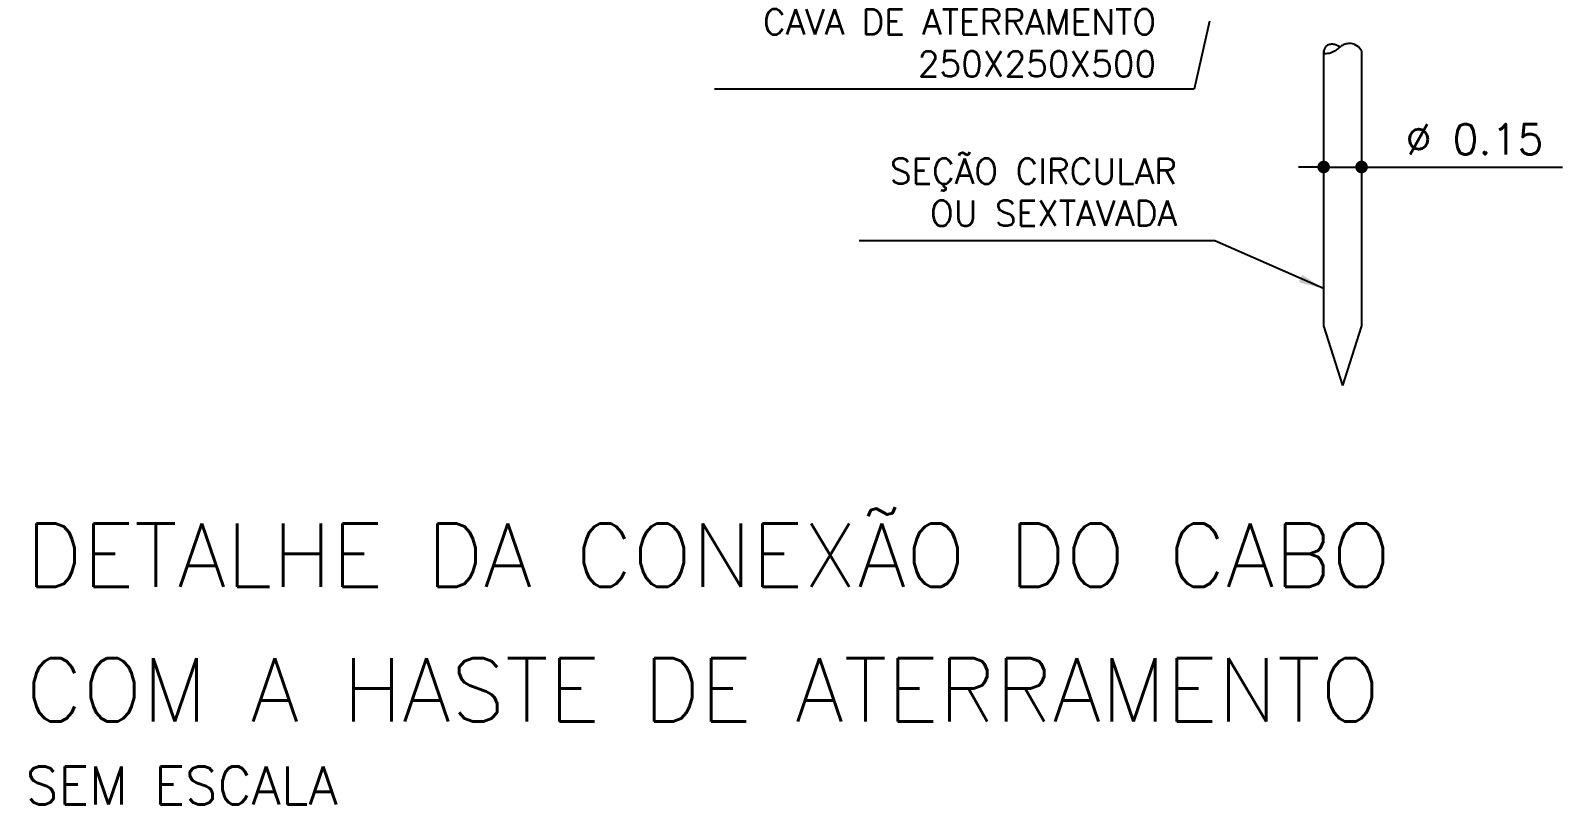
# Model space of a CAD drawing. Extents: x 283.12 to 290.32, y 132.6 to 140.16.
# Drawn here: x 283.33 to 289.39, y 132.6 to 135.67 of the extents above; entities that cross this region are included whole.
import ezdxf

# ---------------------------------------------------------------- set-up
doc = ezdxf.new("R2010")
doc.units = 0
doc.header["$MEASUREMENT"] = 0
doc.layers.get('0').update_dxf_attribs({"linetype": 'CONTINUOUS'})
doc.layers.get('DEFPOINTS').update_dxf_attribs({"linetype": 'CONTINUOUS'})
doc.layers.add('DETALHES', color=4, linetype='CONTINUOUS')
doc.styles.add('ROMANS', font='romans.shx', dxfattribs={"height": 0.12})
doc.dimstyles.new('LINEAR', dxfattribs={"dimtxt": 0.1, "dimasz": 0.05, "dimexe": 0.1, "dimexo": 0.3, "dimgap": 0.05, "dimtad": 1, "dimdec": 4, "dimtxsty": 'ROMANS', "dimblk1": 'DOT', "dimblk2": 'DOT', "dimsah": 1, "dimcen": 2.5, "dimclrd": 1, "dimclre": 1, "dimclrt": 3, "dimazin": 3, "dimtfac": 1, "dimtdec": 4, "dimtmove": 0, "dimatfit": 3, "dimtvp": 1, "dimtolj": 1, "dimtzin": 0})
doc.dimstyles.new('TEXTO', dxfattribs={"dimtxt": 0.1, "dimasz": 0.1, "dimexe": 0.1, "dimexo": 0.3, "dimgap": 0.05, "dimtad": 1, "dimdec": 4, "dimtxsty": 'ROMANS', "dimcen": 2.5, "dimclrd": 1, "dimclre": 1, "dimclrt": 3, "dimazin": 3, "dimtfac": 1, "dimtdec": 4, "dimtmove": 0, "dimatfit": 3, "dimtvp": 1, "dimtolj": 1, "dimtzin": 0})

# ---------------------------------------------------------------- blocks, each defined once
blk = doc.blocks.new('_DOT')
at = {"color": 0, "linetype": 'BYBLOCK'}
blk.add_line((-0.5, 0), (-1, 0), dxfattribs=at)
at = {"color": 0, "linetype": 'BYBLOCK', "const_width": 0.5}
blk.add_lwpolyline([(-0.25, 0, 1), (0.25, 0, 1)], format="xyb", close=True, dxfattribs=at)
blk = doc.blocks.new('*D3')
at = {"color": 1, "linetype": 'BYBLOCK'}
for p, q in [((288.4472, 135.3185), (288.4472, 135.2253)), ((288.5972, 135.3185), (288.5972, 135.2253)), ((288.3972, 135.1253), (288.3472, 135.1253)), ((288.4472, 135.1253), (288.5972, 135.1253)), ((288.6472, 135.1253), (289.3915, 135.1253))]:
    blk.add_line(p, q, dxfattribs=at)
at = {"layer": 'DEFPOINTS', "color": 0, "linetype": 'BYBLOCK'}
for p in [(288.5972, 135.1253), (288.4472, 135.0185), (288.5972, 135.0185)]:
    blk.add_point(p, dxfattribs=at)
at = {"color": 1, "linetype": 'BYBLOCK', "xscale": 0.05, "yscale": 0.05, "zscale": 0.05}
blk.add_blockref('_DOT', (288.4472, 135.1253), dxfattribs=at)
at = {"color": 1, "linetype": 'BYBLOCK', "xscale": 0.05, "yscale": 0.05, "zscale": 0.05, "rotation": 180}
blk.add_blockref('_DOT', (288.5972, 135.1253), dxfattribs=at)
at = {"color": 3, "linetype": 'BYBLOCK', "insert": (289.0444, 135.2353), "char_height": 0.12, "attachment_point": 5, "style": 'ROMANS'}
blk.add_mtext('\\A1;∅ 0.15', dxfattribs=at)

msp = doc.modelspace()

# ---------------------------------------------------------------- linework, layer by layer
at = {"layer": 'DETALHES', "color": 2}
for p, q in [((288.45714, 135.60342), (288.45502, 135.60115)), ((288.45948, 135.60539), (288.45714, 135.60342)), ((288.46205, 135.60705), (288.45948, 135.60539)), ((288.46483, 135.60842), (288.46205, 135.60705)), ((288.46783, 135.60949), (288.46483, 135.60842)), ((288.47104, 135.61026), (288.46783, 135.60949)), ((288.47445, 135.61075), (288.47104, 135.61026)), ((288.47806, 135.61095), (288.47445, 135.61075)), ((288.48188, 135.61086), (288.47806, 135.61095)), ((288.48589, 135.61049), (288.48188, 135.61086)), ((288.49009, 135.60979), (288.48589, 135.61049)), ((288.49448, 135.60872), (288.49009, 135.60979)), ((288.49905, 135.60722), (288.49448, 135.60872)), ((288.50381, 135.60524), (288.49905, 135.60722)), ((288.50874, 135.60274), (288.50381, 135.60524)), ((288.51231, 135.6006), (288.50874, 135.60274)), ((288.51406, 135.60198), (288.51088, 135.59946)), ((288.51735, 135.60431), (288.51406, 135.60198)), ((288.52078, 135.60643), (288.51735, 135.60431)), ((288.5244, 135.60831), (288.52078, 135.60643)), ((288.52821, 135.60994), (288.5244, 135.60831)), ((288.53221, 135.61131), (288.52821, 135.60994)), ((288.53642, 135.61239), (288.53221, 135.61131)), ((288.54086, 135.61319), (288.53642, 135.61239)), ((288.54552, 135.61367), (288.54086, 135.61319)), ((288.55043, 135.61384), (288.54552, 135.61367)), ((288.55558, 135.61364), (288.55043, 135.61384)), ((288.56097, 135.61289), (288.55558, 135.61364)), ((288.56657, 135.61139), (288.56097, 135.61289)), ((288.57237, 135.60893), (288.56657, 135.61139)), ((288.57836, 135.60529), (288.57237, 135.60893)), ((288.5845, 135.60028), (288.57836, 135.60529)), ((288.44722, 135.58527), (288.44722, 134.49684)), ((288.44824, 135.57362), (288.44722, 135.57374)), ((288.44777, 135.58206), (288.4476, 135.57812)), ((288.44825, 135.5858), (288.44777, 135.58206)), ((288.45555, 135.57343), (288.44824, 135.57362)), ((288.44905, 135.58935), (288.44825, 135.5858)), ((288.45013, 135.59267), (288.44905, 135.58935)), ((288.4515, 135.59576), (288.45013, 135.59267)), ((288.45313, 135.59859), (288.4515, 135.59576)), ((288.45502, 135.60115), (288.45313, 135.59859)), ((288.46237, 135.57391), (288.45555, 135.57343)), ((288.46872, 135.57496), (288.46237, 135.57391)), ((288.47462, 135.5765), (288.46872, 135.57496)), ((288.48006, 135.57845), (288.47462, 135.5765)), ((288.48506, 135.5807), (288.48006, 135.57845)), ((288.48963, 135.58318), (288.48506, 135.5807)), ((288.49379, 135.58581), (288.48963, 135.58318)), ((288.4976, 135.58854), (288.49379, 135.58581)), ((288.50115, 135.59131), (288.4976, 135.58854)), ((288.50449, 135.59408), (288.50115, 135.59131)), ((288.50771, 135.59682), (288.50449, 135.59408)), ((288.51088, 135.59946), (288.50771, 135.59682)), ((288.59079, 135.59367), (288.5845, 135.60028)), ((288.59722, 135.58527), (288.59079, 135.59367)), ((288.59722, 135.58527), (288.59722, 134.49684)), ((288.44722, 134.49684), (288.52222, 134.26071)), ((288.59722, 134.49684), (288.52222, 134.26071))]:
    msp.add_line(p, q, dxfattribs=at)

# ---------------------------------------------------------------- texts
at = {"layer": 'DETALHES', "color": 6, "style": 'ROMANS'}
for s, p in [('DETALHE DA CONEXÃO DO CABO', (283.31317, 133.46388)), ('COM A HASTE DE ATERRAMENTO', (283.31317, 132.93092))]:
    msp.add_text(s, height=0.25, dxfattribs=at).set_placement(p)
at = {"layer": 'DETALHES', "color": 4, "style": 'ROMANS'}
msp.add_text('SEM ESCALA', height=0.15, dxfattribs=at).set_placement((283.31317, 132.60272))
at = {"layer": 'DETALHES', "color": 3, "char_height": 0.1, "attachment_point": 6, "style": 'ROMANS'}
for s, insert in [('\\A1;CAVA DE ATERRAMENTO \\P250X250X500', (287.78476, 135.6165)), ('\\A1;SEÇÃO CIRCULAR\\POU SEXTAVADA', (287.86656, 135.02566))]:
    msp.add_mtext(s, dxfattribs=dict(at, insert=insert))

# ---------------------------------------------------------------- dimensions: what is measured, and where the dimension line sits
at = {"layer": 'DETALHES'}
dim = msp.add_linear_dim(base=(288.59722, 135.12533), p1=(288.44722, 135.01845), p2=(288.59722, 135.01845), text='%%c 0.15', dimstyle='LINEAR', dxfattribs=at)
dim.commit()
dim.dimension.update_dxf_attribs({"geometry": '*D3', "text_midpoint": (289.04436, 135.23533)})

# ---------------------------------------------------------------- leaders
at = {"layer": 'DETALHES', "color": 1, "annotation_type": 0, "has_hookline": 1, "hookline_direction": 1}
for points, text_width in [([(288.18608, 136.55209), (287.93476, 135.43317), (287.83476, 135.43317)], 1.74762), ([(288.44722, 134.64388), (288.01656, 134.8328), (287.91656, 134.8328)], 1.25714)]:
    msp.add_leader(points, dimstyle='TEXTO', dxfattribs=dict(at, text_width=text_width))

doc.saveas('drawing.dxf')
